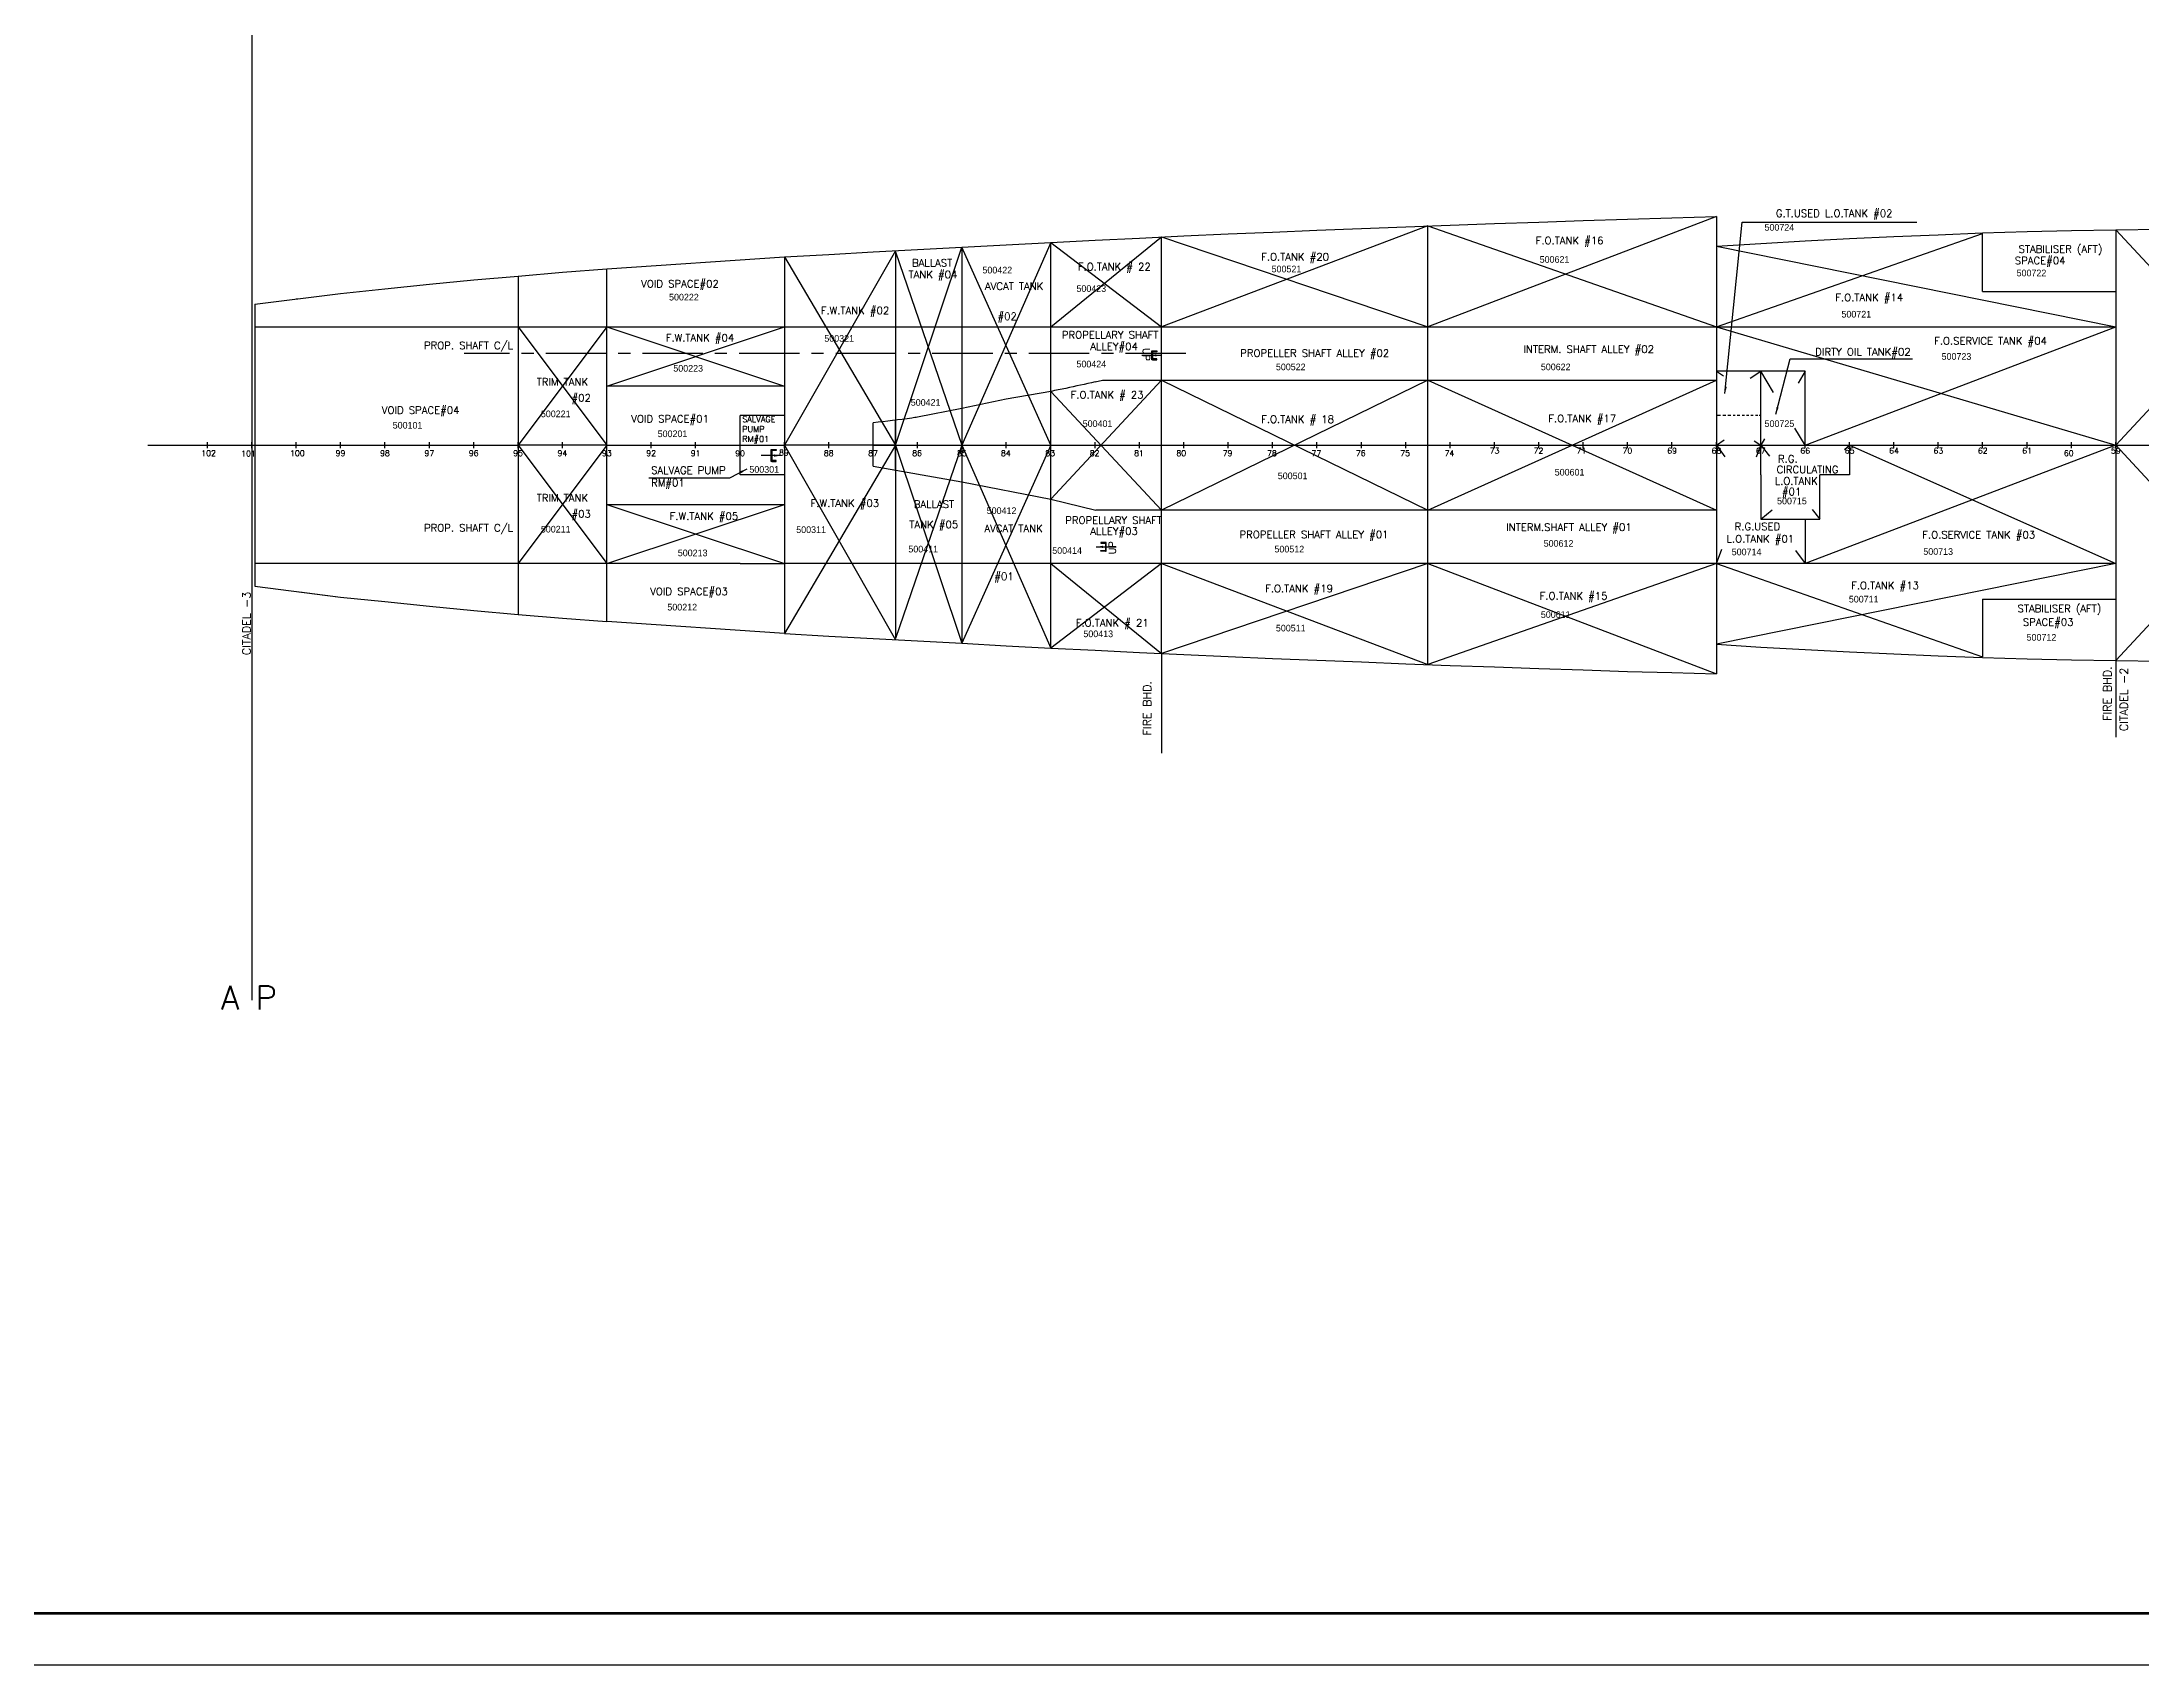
# Model space of a CAD drawing. Header units: inches. Extents: x -439515 to 171412, y -8673 to 415183.
# Drawn here: x 9820 to 70675, y -8673 to 38352 of the extents above; entities that cross this region are included whole.
import ezdxf
from ezdxf.enums import TextEntityAlignment as Align

# ---------------------------------------------------------------- set-up
doc = ezdxf.new("R2010")
doc.units = ezdxf.units.IN
doc.header["$LTSCALE"] = 700
doc.header["$MEASUREMENT"] = 0
for name, pattern in [('CENTER', [2, 1.25, -0.25, 0.25, -0.25]), ('CENTERX2', [4, 2.5, -0.5, 0.5, -0.5]), ('DOTDASH1', [1600, 1000, -250, 100, -250]), ('H1', [40, 20, -20])]:
    doc.linetypes.add(name, pattern=pattern)
for name, color, linetype in [('00', 7, 'Continuous'), ('01', 7, 'Continuous'), ('AP & CLS', 7, 'Continuous'), ('COMPT.NOS', 4, 'Continuous'), ('COMPTNAME', 7, 'Continuous'), ('HOLD', 7, 'Continuous'), ('TANK MARKS', 7, 'Continuous'), ('UP-DOWN', 7, 'Continuous')]:
    doc.layers.add(name, color=color, linetype=linetype)
doc.styles.add('ROMANS', font='romans')
doc.styles.add('style1', font='romans.shx', dxfattribs={"height": 250})
doc.dimstyles.get("Standard").update_dxf_attribs({"dimtxt": 150.18, "dimasz": 200.18, "dimexe": 0.8, "dimexo": 0.625, "dimgap": 0.09, "dimtad": 0, "dimtih": 1, "dimtoh": 1, "dimdec": 0, "dimzin": 0, "dimdsep": 46, "dimtxsty": 'Standard', "dimcen": 8.09, "dimclrd": 40, "dimclre": 40, "dimadec": 0, "dimazin": 0, "dimtfac": 1, "dimtdec": 0, "dimtofl": 0, "dimtmove": 0, "dimatfit": 3, "dimfxl": 1, "dimtolj": 1, "dimtzin": 0, "dimarcsym": 0})

# ---------------------------------------------------------------- blocks, each defined once
blk = doc.blocks.new('fghghj')
at = {"color": 3, "linetype": 'Continuous'}
blk.add_lwpolyline([(318315, -37952), (318615, -37952), (318615, -37927), (318315, -37927)], close=True, dxfattribs=at)
at = {"layer": '00', "color": 3}
for points in [[(318345, -38102), (318345, -37952), (318315, -37952), (318315, -38102)], [(318585, -38102), (318585, -37952), (318615, -37952), (318615, -38102)]]:
    blk.add_lwpolyline(points, close=True, dxfattribs=at)
at = {"layer": '01', "color": 4, "linetype": 'ByBlock'}
blk.add_line((318615, -37927), (318615, -37927), dxfattribs=at)
blk.add_line((318615, -37927), (318615, -37927), dxfattribs=at)
blk = doc.blocks.new('qwas')
at = {"color": 3, "linetype": 'H1'}
blk.add_line((-836179, 147376), (-836179, 147776), dxfattribs=at)
at = {"color": 3, "linetype": 'Continuous'}
blk.add_lwpolyline([(-836192, 147376), (-836192, 147776), (-836167, 147776), (-836167, 147376)], close=True, dxfattribs=at)
at = {"layer": '00', "color": 3}
for points in [[(-836342, 147746), (-836192, 147746), (-836192, 147776), (-836342, 147776)], [(-836342, 147406), (-836192, 147406), (-836192, 147376), (-836342, 147376)]]:
    blk.add_lwpolyline(points, close=True, dxfattribs=at)
blk = doc.blocks.new('A$C4BFF05FE')
at = {"color": 3}
blk.add_lwpolyline([(-1189, 0), (0, 0), (0, 841), (-1189, 841)], close=True, dxfattribs=at)
at = {"color": 4, "const_width": 0.5}
blk.add_lwpolyline([(-1169, 10), (-10, 10), (-10, 831), (-1169, 831)], close=True, dxfattribs=at)

msp = doc.modelspace()

# ---------------------------------------------------------------- linework, layer by layer
at = {"color": 7}
for p, q in [((49981.3, 30099.2), (49981.3, 33023.2)), ((58340.7, 33292), (58340.7, 20047.3)), ((69915.2, 32911.3), (69915.2, 20428)), ((34548.5, 32270.9), (34548.5, 21068.4)), ((36477.6, 32409.8), (36477.6, 20929.5)), ((39049.7, 28230.1), (39049.7, 32546.1)), ((66057, 31128), (66057, 32802.9)), ((26189.1, 21558.8), (26189.1, 31780.5)), ((31333.3, 32125.1), (31333.3, 21214.2)), ((31333.3, 32125.1), (31333.3, 26669.7)), ((23617, 31572.1), (23617, 21767.2)), ((66057, 31128), (69915.2, 31128)), ((15991.2, 30099.2), (30047.3, 30099.2)), ((30047.3, 30099.2), (31333.3, 30099.2)), ((31333.3, 30099.2), (42326.7, 30099.2)), ((42326.7, 30099.2), (69915.2, 30099.2)), ((49981.3, 23240.2), (49981.3, 30099.2)), ((59626.7, 28813.1), (58340.7, 28813.1)), ((58340.7, 28813.1), (58544.9, 28676.9)), ((59318.8, 28607.8), (59626.7, 28813.1)), ((59626.7, 25812.3), (59626.7, 28813.1)), ((59995.2, 28199), (59626.7, 28813.1)), ((60912.8, 28813.1), (59626.7, 28813.1)), ((60912.8, 28813.1), (60707.3, 28470.6)), ((60912.8, 26669.7), (60912.8, 28813.1)), ((31333.3, 28384.4), (26189.1, 28384.4)), ((39049.7, 25109.2), (39049.7, 28230.1)), ((40550.1, 28555.9), (58340.7, 28555.9)), ((34548.5, 25946.5), (34548.5, 27392.8)), ((36477.6, 27732.8), (36477.6, 25606.5)), ((58461.8, 27527), (58340.7, 27527)), ((58613.6, 27527), (58524.6, 27527)), ((58754.9, 27527), (58676.4, 27527)), ((58880.5, 27527), (58828.1, 27527)), ((59016.5, 27527), (58943.3, 27527)), ((59152.6, 27527), (59089.8, 27527)), ((59278.2, 27527), (59215.4, 27527)), ((59403.8, 27527), (59341, 27527)), ((59545.1, 27527), (59477.1, 27527)), ((59626.7, 27527), (59581.7, 27527)), ((33905.5, 26059.8), (33905.5, 27319.6)), ((58340.7, 26669.7), (58569.9, 26822.5)), ((59435.2, 26797.4), (59626.7, 26669.7)), ((59735.2, 26850.5), (59626.7, 26669.7)), ((60912.8, 26669.7), (60617, 27162.6)), ((34548.5, 26669.7), (31333.3, 26669.7)), ((33905.5, 26669.7), (34548.5, 26669.7)), ((34548.5, 26669.7), (39049.7, 26669.7)), ((39049.7, 26669.7), (58340.7, 26669.7)), ((58340.7, 26669.7), (75701.4, 26669.7)), ((58340.7, 26669.7), (58590.1, 26337)), ((59502, 26337), (59626.7, 26669.7)), ((59626.7, 26669.7), (59880.1, 26352.9)), ((62049, 26544.8), (62198.8, 26669.7)), ((62198.8, 26669.7), (62198.8, 25812.3)), ((33905.5, 26059.8), (36477.6, 25606.5)), ((36477.6, 25606.5), (39049.7, 25109.2)), ((59626.7, 25812.3), (59626.7, 24526.2)), ((62198.8, 25812.3), (61341.5, 25812.3)), ((61341.5, 24526.2), (61341.5, 25812.3)), ((26189.1, 24954.9), (31333.3, 24954.9)), ((39049.7, 20793.2), (39049.7, 25109.2)), ((39049.7, 25109.2), (40361.7, 24783.4)), ((58340.7, 24783.4), (40361.7, 24783.4)), ((59626.7, 24526.2), (59955.4, 24800.1)), ((59626.7, 24526.2), (61341.5, 24526.2)), ((60912.8, 24526.2), (60912.8, 23240.2)), ((61115.2, 24809.1), (61341.5, 24526.2)), ((30047.3, 23240.2), (15991.2, 23240.2)), ((30047.3, 23240.2), (31333.3, 23240.2)), ((42326.7, 23240.2), (31333.3, 23240.2)), ((69915.2, 23240.2), (42326.7, 23240.2)), ((49981.3, 20314.8), (49981.3, 23240.2)), ((58340.7, 23240.2), (58497, 23657.1)), ((60632, 23614.5), (60912.8, 23240.2)), ((66057, 22211.3), (66057, 20536.4)), ((66057, 22211.3), (69915.2, 22211.3))]:
    msp.add_line(p, q, dxfattribs=at)
at = {"color": 7, "linetype": 'Continuous'}
for p, q in [((42264.9, 20635.9), (42264.9, 32703.4)), ((35191.5, 26583.9), (35191.5, 26755.4)), ((36477.6, 26583.9), (36477.6, 26755.4)), ((37763.7, 26583.9), (37763.7, 26755.4)), ((39049.7, 26583.9), (39049.7, 26755.4)), ((40335.8, 26583.9), (40335.8, 26755.4)), ((41621.8, 26583.9), (41621.8, 26755.4)), ((42907.9, 26583.9), (42907.9, 26755.4)), ((44194, 26583.9), (44194, 26755.4)), ((45480, 26583.9), (45480, 26755.4)), ((46766.1, 26583.9), (46766.1, 26755.4)), ((48052.2, 26583.9), (48052.2, 26755.4)), ((49338.2, 26583.9), (49338.2, 26755.4)), ((50624.3, 26583.9), (50624.3, 26755.4)), ((51910.3, 26583.9), (51910.3, 26755.4)), ((53196.4, 26583.9), (53196.4, 26755.4)), ((54482.5, 26583.9), (54482.5, 26755.4)), ((55768.5, 26583.9), (55768.5, 26755.4)), ((57054.6, 26583.9), (57054.6, 26755.4)), ((58340.7, 26583.9), (58340.7, 26755.4)), ((59626.7, 26583.9), (59626.7, 26755.4)), ((60912.8, 26583.9), (60912.8, 26755.4)), ((62198.8, 26583.9), (62198.8, 26755.4)), ((63484.9, 26583.9), (63484.9, 26755.4)), ((64771, 26583.9), (64771, 26755.4)), ((66057, 26583.9), (66057, 26755.4)), ((67343.1, 26583.9), (67343.1, 26755.4)), ((68629.2, 26583.9), (68629.2, 26755.4)), ((69915.2, 26583.9), (69915.2, 26755.4))]:
    msp.add_line(p, q, dxfattribs=at)
for p, q in [((30047.3, 25812.3), (30047.3, 27527)), ((31333.3, 27527), (30047.3, 27527)), ((31333.3, 25812.3), (30047.3, 25812.3))]:
    msp.add_line(p, q)
at = {"color": 7, "linetype": 'DOTDASH1'}
for p, q in [((14614.5, 26583.9), (14614.5, 26755.4)), ((15900.6, 26583.9), (15900.6, 26755.4)), ((17186.7, 26583.9), (17186.7, 26755.4)), ((18472.7, 26583.9), (18472.7, 26755.4)), ((19758.8, 26583.9), (19758.8, 26755.4)), ((21044.8, 26583.9), (21044.8, 26755.4)), ((22330.9, 26583.9), (22330.9, 26755.4)), ((23617, 26583.9), (23617, 26755.4)), ((26189.1, 26669.7), (23617, 26669.7)), ((24903, 26583.9), (24903, 26755.4)), ((26189.1, 26583.9), (26189.1, 26755.4)), ((26189.1, 26669.7), (31333.3, 26669.7))]:
    msp.add_line(p, q, dxfattribs=at)
at = {"color": 5}
for p, q in [((27475.2, 26583.9), (27475.2, 26755.4)), ((28761.2, 26583.9), (28761.2, 26755.4)), ((30047.3, 26583.9), (30047.3, 26755.4)), ((31333.3, 26583.9), (31333.3, 26755.4)), ((32619.4, 26583.9), (32619.4, 26755.4))]:
    msp.add_line(p, q, dxfattribs=at)
at = {"color": 5, "linetype": 'DOTDASH1'}
msp.add_line((33905.5, 26583.9), (33905.5, 26755.4), dxfattribs=at)
at = {"color": 7, "linetype": 'DOTDASH1'}
msp.add_lwpolyline([(17186.7, 30907.7), (17232.2, 30913.3)], dxfattribs=at)
at = {"color": 7, "linetype": 'CENTERX2'}
msp.add_lwpolyline([(42969.5, 29327.5), (22051.9, 29327.5)], dxfattribs=at)
at = {"color": 7}
msp.add_lwpolyline([(40335.8, 28504.4, -0.0041864), (39488.8, 28316.3, -0.0081176), (39049.7, 28230.1), (37763.7, 28000.3), (36477.6, 27732.8), (35191.5, 27484.2, -0.0121357), (35028.7, 27457, -0.0096633), (33905.5, 27319.6)], format="xyb", dxfattribs=at)
for points in [[(40335.8, 28504.4), (40550.1, 28555.9)], [(44194, 26669.7), (45480, 26669.7)]]:
    msp.add_lwpolyline(points, dxfattribs=at)
at = {"color": 7, "linetype": 'CENTER', "const_width": 1.71}
msp.add_lwpolyline([(42969.5, 24011.8), (22051.9, 24011.8)], dxfattribs=at)
at = {"layer": '01', "color": 4, "linetype": 'ByBlock'}
for p, q in [((42264.9, 20635.9), (42264.9, 17745.4)), ((69915.2, 20428), (69915.2, 18209))]:
    msp.add_line(p, q, dxfattribs=at)
at = {"layer": 'AP & CLS', "color": 7, "linetype": 'DOTDASH1'}
msp.add_line((15900.6, 99956.1), (15900.6, 10589.7), dxfattribs=at)
at = {"layer": 'AP & CLS', "color": 7}
msp.add_line((12883.9, 26669.7), (23617, 26669.7), dxfattribs=at)
at = {"layer": 'COMPTNAME', "color": 7}
msp.add_line((60477.4, 29170.2), (64020.1, 29170.2), dxfattribs=at)
at = {"layer": 'HOLD', "color": 7}
for p, q in [((26189.1, 31780.5), (31333.3, 32125.1)), ((31333.3, 21214.2), (26189.1, 21558.8))]:
    msp.add_line(p, q, dxfattribs=at)
for points in [[(31333.3, 32125.1), (32619.4, 32198), (33905.5, 32270.9), (35191.5, 32340.3), (36477.6, 32409.8), (37763.7, 32478.4), (39049.7, 32546.1), (40335.8, 32611.3), (41621.8, 32673), (42907.9, 32733.9), (44194, 32793.9), (45480, 32846.2), (46766.1, 32897.6), (48052.2, 32949.1), (49338.2, 32999.7), (50624.3, 33049.4), (51910.3, 33094), (53196.4, 33136.8), (54482.5, 33179.7), (55768.5, 33221.7), (57054.6, 33259.4), (58340.7, 33292)], [(58340.7, 32437.2), (59626.7, 32516.9), (60912.8, 32589.8), (62198.8, 32655.8), (63484.9, 32718.4), (64771, 32769.9), (66057, 32821.3), (67343.1, 32859.9), (68629.2, 32889.9), (69915.2, 32911.3), (71201.3, 32928.5)], [(31333.3, 21214.2), (32619.4, 21141.3), (33905.5, 21068.4), (35191.5, 20999), (36477.6, 20929.5), (37763.7, 20860.9), (39049.7, 20793.2), (40335.8, 20728), (41621.8, 20666.3), (42907.9, 20605.4), (44194, 20545.4), (45480, 20493.1), (46766.1, 20441.7), (48052.2, 20390.2), (49338.2, 20339.7), (50624.3, 20289.9), (51910.3, 20245.3), (53196.4, 20202.5), (54482.5, 20159.6), (55768.5, 20117.6), (57054.6, 20079.9), (58340.7, 20047.3)], [(58340.7, 20902.1), (59626.7, 20822.4), (60912.8, 20749.5), (62198.8, 20683.5), (63484.9, 20620.9), (64771, 20569.4), (66057, 20518), (67343.1, 20479.4), (68629.2, 20449.4), (69915.2, 20428), (71201.3, 20410.8)]]:
    msp.add_lwpolyline(points, dxfattribs=at)
at = {"layer": 'HOLD', "color": 7, "linetype": 'DOTDASH1'}
for points in [[(15991.2, 30758.6), (18472.7, 31068), (19758.8, 31202.6), (21044.8, 31336.3), (22330.9, 31458.1), (23617, 31572.1), (24903, 31685.3), (26189.1, 31780.5)], [(15991.2, 30758.6), (15991.2, 22580.7)], [(15991.2, 22580.7), (18472.7, 22271.3)], [(17280.8, 22419.9), (18472.7, 22271.3), (19758.8, 22136.7), (21044.8, 22003), (22330.9, 21881.2), (23617, 21767.2), (24903, 21654), (26189.1, 21558.8)]]:
    msp.add_lwpolyline(points, dxfattribs=at)
at = {"layer": 'TANK MARKS', "color": 24, "linetype": 'DOTDASH1'}
for p, q in [((49981.3, 33023.2), (42264.9, 30099.2)), ((58340.7, 33292), (49981.3, 30099.2)), ((49981.3, 33023.2), (58340.7, 30099.2)), ((75701.4, 32913.5), (69915.2, 26669.7)), ((69915.2, 32911.3), (75701.4, 26669.7)), ((39049.7, 30099.2), (42264.9, 32703.4)), ((39049.7, 32546.1), (42264.9, 30099.2)), ((42264.9, 32703.4), (49981.3, 30099.2)), ((58340.7, 30099.2), (66057, 32802.9)), ((58340.7, 32437.2), (69915.2, 30099.2)), ((58340.7, 30099.2), (69915.2, 26669.7)), ((60912.8, 26669.7), (69915.2, 30099.2)), ((39049.7, 25109.2), (42264.9, 28555.9)), ((39049.7, 28230.1), (42264.9, 24783.4)), ((49981.3, 28555.9), (42264.9, 24783.4)), ((42264.9, 28555.9), (49981.3, 24783.4)), ((49981.3, 28555.9), (58340.7, 24783.4)), ((49981.3, 24783.4), (58340.7, 28555.9)), ((69915.2, 26669.7), (60912.8, 23240.2)), ((62198.8, 26669.7), (69915.2, 23240.2)), ((75701.4, 20425.8), (69915.2, 26669.7)), ((75701.4, 26669.7), (69915.2, 20428)), ((39049.7, 23240.2), (42264.9, 20635.9)), ((42264.9, 23240.2), (39049.7, 20793.2)), ((49981.3, 23240.2), (42264.9, 20635.9)), ((42264.9, 23240.2), (49981.3, 20314.8)), ((49981.3, 23240.2), (58340.7, 20047.3)), ((58340.7, 23240.2), (49981.3, 20314.8)), ((69915.2, 23240.2), (58340.7, 20902.1)), ((58340.7, 23240.2), (66057, 20536.4))]:
    msp.add_line(p, q, dxfattribs=at)
at = {"layer": 'TANK MARKS', "color": 4, "linetype": 'DOTDASH1'}
for p, q in [((34548.5, 32305.6), (31333.3, 26669.7)), ((31333.3, 32125.1), (34548.5, 26669.7)), ((26189.1, 28384.4), (31333.3, 30099.2)), ((26189.1, 30099.2), (31333.3, 28384.4)), ((31333.3, 26669.7), (34548.5, 21033.7)), ((34548.5, 26669.7), (31333.3, 21214.2)), ((26189.1, 24954.9), (31333.3, 23240.2)), ((26189.1, 23240.2), (31333.3, 24954.9))]:
    msp.add_line(p, q, dxfattribs=at)
at = {"layer": 'TANK MARKS', "color": 3, "linetype": 'DOTDASH1'}
for p, q in [((34548.5, 26669.7), (36477.6, 32409.8)), ((34548.5, 32270.9), (36477.6, 26669.7)), ((26189.1, 30099.2), (23617, 26669.7)), ((23617, 30099.2), (26189.1, 26669.7)), ((23617, 26669.7), (26189.1, 23240.2)), ((26189.1, 26669.7), (23617, 23240.2)), ((36477.6, 26669.7), (34548.5, 21068.4)), ((34548.5, 26669.7), (36477.6, 20929.5))]:
    msp.add_line(p, q, dxfattribs=at)
at = {"layer": 'TANK MARKS', "color": 30, "linetype": 'DOTDASH1'}
for p, q in [((39049.7, 32546.1), (36477.6, 26669.7)), ((39049.7, 26669.7), (36477.6, 32409.8)), ((39049.7, 26669.7), (36477.6, 20929.5)), ((36477.6, 26669.7), (39049.7, 20793.2))]:
    msp.add_line(p, q, dxfattribs=at)

# ---------------------------------------------------------------- block references
at = {"linetype": 'ByBlock', "xscale": 150, "yscale": 150, "zscale": 150}
msp.add_blockref('A$C4BFF05FE', (171412, -8673.5), dxfattribs=at)
at = {"color": 5, "linetype": 'Continuous', "extrusion": (0, 0, -1), "xscale": 0.8573749999999999, "yscale": 0.8573749999999999, "zscale": -0.8573749999999999, "rotation": 270}
msp.add_blockref('fghghj', (-9459.3, 302316.4), dxfattribs=at)
at = {"color": 5, "linetype": 'Continuous', "xscale": 0.8573749999999999, "yscale": 0.8573749999999999, "zscale": 0.8573749999999999, "rotation": 270}
msp.add_blockref('fghghj', (73175, 296767.8), dxfattribs=at)
at = {"layer": '01', "xscale": 0.8573749999999999, "yscale": 0.8573749999999999, "zscale": 0.8573749999999999, "rotation": 180}
msp.add_blockref('qwas', (-685960.9, 152897.9), dxfattribs=at)

# ---------------------------------------------------------------- texts
at = {"color": 7, "style": 'ROMANS'}
for s, p in [('102', (14646.8, 26355.9)), ('101', (15804.5, 26345.5)), ('100', (17218.9, 26355.9)), ('99', (18471, 26355.9)), ('98', (19757, 26355.9)), ('97', (21043.1, 26355.9)), ('96', (22329.2, 26355.9)), ('95', (23615.2, 26355.9)), ('94', (24901.3, 26355.9)), ('93', (26187.4, 26355.9)), ('92', (27473.4, 26355.9)), ('91', (28759.5, 26355.9)), ('90', (30049.3, 26350.6)), ('89', (31319.3, 26375.2)), ('88', (32617.7, 26355.9)), ('87', (33903.7, 26355.9)), ('86', (35178.3, 26355.9)), ('85', (36477.7, 26355.9)), ('84', (37750.4, 26355.9)), ('83', (39036.5, 26355.9)), ('82', (40322.5, 26355.9)), ('81', (41608.6, 26355.9)), ('80', (42834, 26355.9)), ('79', (44176.5, 26355.9)), ('78', (45462.5, 26355.9)), ('77', (46748.6, 26355.9)), ('76', (48034.7, 26355.9)), ('75', (49320.7, 26355.9)), ('74', (50606.8, 26355.9)), ('60', (68550.4, 26355.9))]:
    msp.add_text(s, height=165.04, dxfattribs=at).set_placement(p, align=Align.CENTER)
for s, p in [('73', (51912.9, 26509.1)), ('72', (53185.7, 26509.1)), ('71', (54430, 26509.1)), ('70', (55762.7, 26509.1)), ('69', (57057.2, 26509.1)), ('68', (58343.3, 26509.1)), ('67', (59629.3, 26509.1)), ('66', (60915.4, 26509.1)), ('65', (62201.4, 26509.1)), ('64', (63487.5, 26509.1)), ('63', (64773.6, 26509.1)), ('62', (66059.6, 26509.1)), ('61', (67345.7, 26509.1)), ('59', (69917.8, 26509.1))]:
    msp.add_text(s, height=165.04, dxfattribs=at).set_placement(p, align=Align.MIDDLE)
for s, p in [('CITADEL -3', (15865.3, 22425.2)), ('FIRE BHD.', (69789, 20260.7)), ('CITADEL -2', (70265.6, 20221.6)), ('FIRE BHD.', (41963.5, 19836))]:
    msp.add_text(s, height=235.78, rotation=90, dxfattribs=at).set_placement(p, align=Align.RIGHT)
at = {"linetype": 'Continuous', "style": 'ROMANS'}
msp.add_text('A P', height=685.9, dxfattribs=at).set_placement((15005.5, 10317.3))
at = {"layer": 'COMPT.NOS', "color": 4, "linetype": 'ByBlock', "char_height": 192.91, "width": 1570.243, "attachment_point": 1}
for s, insert in [('500724', (59735, 33077.6)), ('500422', (37072.7, 31840.1)), ('500521', (45452.4, 31871.9)), ('500621', (53220.3, 32148.6)), ('500722', (67041.4, 31757.6)), ('500222', (27991.3, 31056.4)), ('500423', (39797.1, 31303.9)), ('500721', (61965.5, 30562.2)), ('500321', (32490.7, 29860.3)), ('500723', (64867.3, 29337.1)), ('500223', (28115.1, 28994.1)), ('500424', (39797.1, 29117.8)), ('500522', (45576.2, 29035.3)), ('500622', (53254.1, 29035.3)), ('500421', (34995.6, 28006.5)), ('500221', (24276.2, 27674.2)), ('500401', (39978.2, 27390.6)), ('500725', (59737.1, 27391.1)), ('500101', (19983.1, 27344.2)), ('500201', (27661, 27096.7)), ('500301', (30318.9, 26064.7)), ('500501', (45630.6, 25878.4)), ('500601', (53656.2, 25983.7)), ('500715', (60099.7, 25149.8)), ('500412', (37196.5, 24869.4)), ('500211', (24276.2, 24333.2)), ('500311', (31676.7, 24319.4)), ('500411', (34926.2, 23755.7)), ('500512', (45534.9, 23755.7)), ('500612', (53336.7, 23920.7)), ('500213', (28244.3, 23645.7)), ('500414', (39095.4, 23714.5)), ('500714', (58785.5, 23673.2)), ('500713', (64337.9, 23685.9)), ('500212', (27942.3, 22074)), ('500711', (62179.1, 22305.6)), ('500413', (39997.7, 21300.6)), ('500511', (45576.2, 21466.2)), ('500611', (53254.1, 21858.4)), ('500712', (67330.3, 21198.4))]:
    msp.add_mtext(s, dxfattribs=dict(at, insert=insert))
at = {"layer": 'COMPTNAME', "color": 7, "style": 'style1'}
for s, height, p in [('G.T.USED L.O.TANK #02', 214.344, (63444.1, 33281.1)), ('F.O.TANK #20', 214.344, (47115.7, 32018.6)), ('F.O.TANK #16', 214.344, (55071, 32492.3)), ('STABILISER (AFT)', 214.344, (69523.8, 32245.8)), ('TANK #04', 214.34, (36345.7, 31510)), ('BALLAST', 214.34, (36197.6, 31844)), ('F.O.TANK # 22', 214.344, (41949.9, 31735)), ('SPACE#04', 214.34, (68456.5, 31910.8)), ('VOID SPACE#02', 214.344, (29432.7, 31241.4)), ('AVCAT TANK ', 214.344, (38982.8, 31168.2)), ('F.O.TANK #14', 214.344, (63753.6, 30844.5)), ('F.W.TANK #02', 214.344, (34372.2, 30464.6)), ('#02', 214.34, (38069.7, 30296.2)), ('F.W.TANK #04', 214.344, (29879.5, 29676.9)), ('PROPELLARY SHAFT', 214.344, (42174.1, 29759)), ('F.O.SERVICE TANK #04', 214.344, (67920.1, 29583.4)), ('PROP. SHAFT C/L', 214.344, (23470, 29454)), ('ALLEY#04', 214.34, (41577, 29425.5)), ('PROPELLER SHAFT ALLEY #02', 214.344, (48860.1, 29230.1)), ('INTERM. SHAFT ALLEY #02', 214.344, (56533.5, 29342.6)), ('DIRTY OIL TANK#02', 214.344, (63970.1, 29265.8)), ('TRIM TANK', 214.34, (25644.7, 28398.2)), ('#02', 214.34, (25725.9, 27934.7)), ('F.O.TANK # 23', 214.344, (41741, 28022.4)), ('VOID SPACE#04', 214.344, (21916.6, 27578.9)), ('VOID SPACE#01', 214.344, (29146.3, 27324.9)), ('F.O.TANK # 18', 214.344, (47261.4, 27312.9)), ('F.O.TANK #17', 214.344, (55436.2, 27334)), ('R.G.', 214.34, (60694.8, 26163.7)), ('L.O.TANK', 214.34, (61281.9, 25525.4)), ('CIRCULATING', 214.344, (61878.7, 25856.5)), ('TRIM TANK', 214.34, (25644.7, 25035.7)), ('F.W.TANK #03', 214.344, (34077.4, 24881.2)), ('BALLAST', 214.34, (36249.7, 24852)), ('#01', 214.34, (60800.1, 25217)), ('PROP. SHAFT C/L', 214.344, (23470, 24164.8)), ('#03', 214.34, (25725.9, 24572.2)), ('F.W.TANK #05', 214.344, (29993.6, 24508)), ('TANK #05', 214.34, (36367.5, 24266)), ('AVCAT TANK', 214.34, (38819.5, 24152.7)), ('PROPELLARY SHAFT', 214.344, (42274.3, 24386.7)), ('INTERM.SHAFT ALLEY #01', 214.344, (55887.4, 24185.1)), ('R.G.USED', 214.34, (60192.1, 24204.8)), ('ALLEY#03', 214.34, (41577, 24071.3)), ('PROPELLER SHAFT ALLEY #01', 214.344, (48837.9, 23974.6)), ('L.O.TANK #01', 214.344, (60593.4, 23846.5)), ('F.O.SERVICE TANK #03', 214.344, (67577.3, 23968)), ('VOID SPACE#03', 214.344, (29693.7, 22326.8)), ('#01', 214.34, (37976.3, 22762.9)), ('F.O.TANK #19', 214.344, (47229.4, 22410.8)), ('F.O.TANK #13', 214.344, (64210.5, 22498.1)), ('F.O.TANK #15', 214.344, (55186.1, 22194.1)), ('STABILISER (AFT)', 214.344, (69494.2, 21829.7)), ('F.O.TANK # 21', 214.344, (41888.8, 21414.3)), ('SPACE#03', 214.34, (68690.9, 21438.9))]:
    msp.add_text(s, height=height, dxfattribs=at).set_placement(p, align=Align.RIGHT)
at = {"layer": 'COMPTNAME', "color": 7, "attachment_point": 1, "style": 'style1'}
for s, insert, char_height, width in [('{\\Fromans.shx|c0;SALVAGE PUMP RM#01}', (30112.7, 27506.7), 171.475, 1019.839), ('SALVAGE PUMP RM#01', (27471.6, 26049.2), 214.344, 2903.794)]:
    msp.add_mtext(s, dxfattribs=dict(at, insert=insert, char_height=char_height, width=width))
at = {"layer": 'UP-DOWN', "color": 7, "style": 'ROMANS'}
for rotation, p in [(270, (41724.2, 29484.5)), (90, (40940.8, 23510.8))]:
    msp.add_text('UP', height=201.59, rotation=rotation, dxfattribs=at).set_placement(p)

# ---------------------------------------------------------------- leaders
at = {"color": 3}
for points in [[(58590, 28164.7), (59083.6, 33134.7), (64147.1, 33134.7)], [(42265.8, 29272.6), (41688.1, 29272.6)], [(60061.6, 27567.1), (60477.4, 29170.2)], [(31236.4, 26369.6), (30658.7, 26369.6)], [(40368.5, 23724), (40946.1, 23724)]]:
    msp.add_leader(points, dimstyle='Standard', dxfattribs=at)
at = {"layer": 'COMPTNAME', "color": 7}
msp.add_leader([(30243.3, 25980.2), (29739.5, 25712.3), (27408.3, 25712.3)], dimstyle='Standard', override={"dimgap": 0.09, "dimtad": 0}, dxfattribs=at)

doc.saveas('drawing.dxf')
